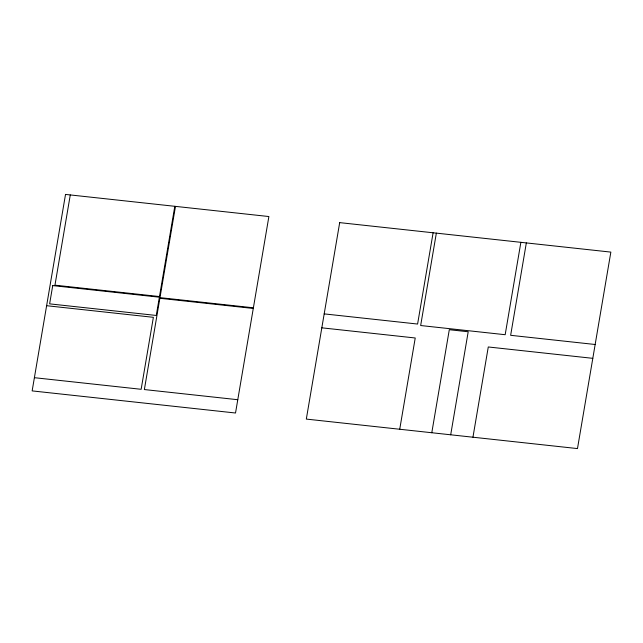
<?xml version="1.0" encoding="UTF-8"?>
<svg xmlns="http://www.w3.org/2000/svg" width="643" height="643" viewBox="0 0 643 643"><rect width="100%" height="100%" fill="white"/><g stroke="black" fill="none" stroke-linecap="round" stroke-linejoin="round"><path stroke-width="0.96" d="M70.28 194.942L54.952 285.179L159.48 296.552L174.808 206.307M175.475 206.379L159.978 297.645L253.39 307.804M399.729 429.251L415.233 337.985L321.821 327.826M433.101 232.782L417.596 324.048L324.193 313.888M436.348 233.128L420.659 325.527L505.173 334.714L520.87 242.323M431.791 432.739L449.296 329.706L468.2 331.764L450.695 434.797M472.951 437.216L488.278 346.971L592.806 358.336M526.336 242.917L510.646 335.308L595.161 344.495M253.278 308.447L159.866 298.288L144.37 389.554L237.781 399.713M46.617 305.706L153.372 317.32L141.147 389.296L34.392 377.69M65.522 194.419L32.15 390.896L235.523 413.007L268.887 216.538L65.522 194.419M52.726 285.596L49.624 303.858L156.273 315.456L159.376 297.195L52.726 285.596M339.689 222.623L306.317 419.091L577.478 448.581L610.85 252.104L339.689 222.623"/></g></svg>
